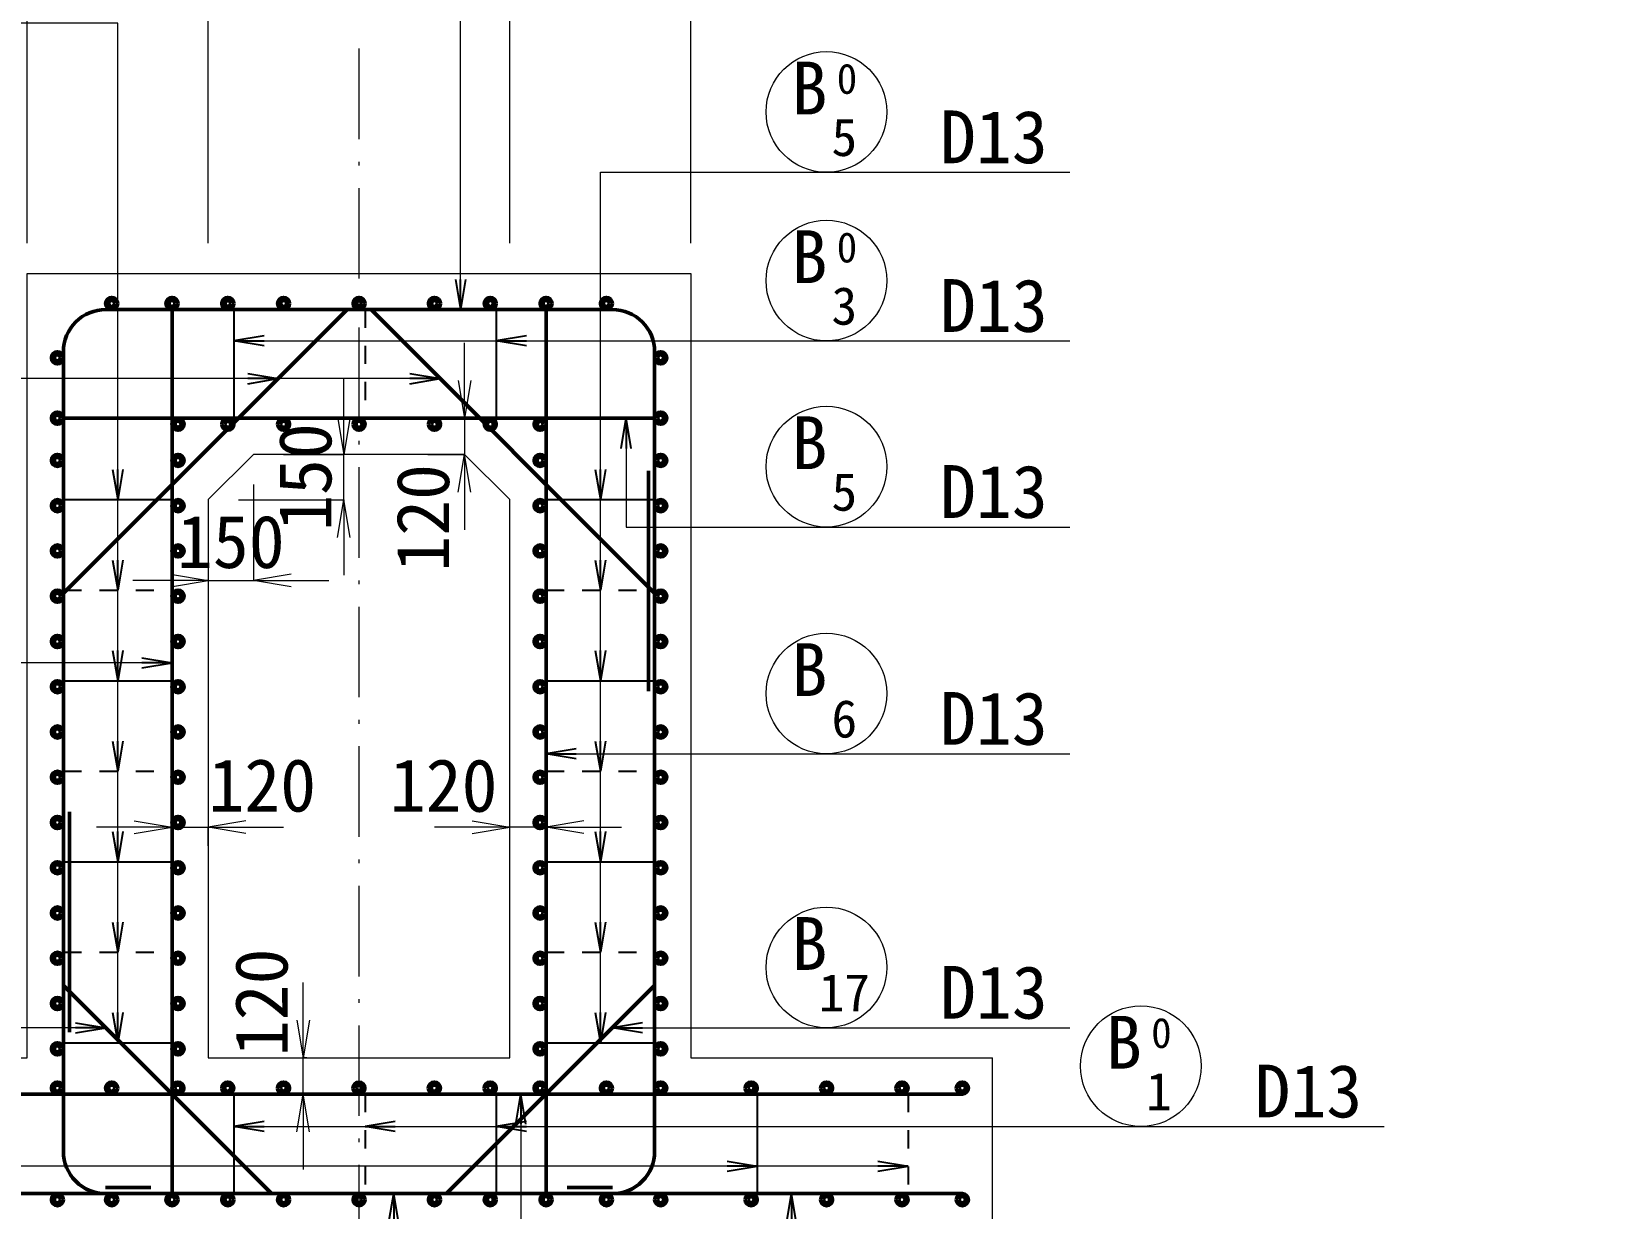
# Model space of a CAD drawing. Header units: millimetres. Extents: x 169470 to 758170, y -17820 to 11880.
# Drawn here: x 484028 to 489288, y 2602 to 6501 of the extents above; entities that cross this region are included whole.
import ezdxf
from ezdxf.enums import TextEntityAlignment as Align

# ---------------------------------------------------------------- set-up
doc = ezdxf.new("R2010")
doc.units = ezdxf.units.MM
doc.header["$LTSCALE"] = 50
doc.header["$PDSIZE"] = 300
doc.linetypes.add('SXF_一点短鎖線', pattern=[9.25, 6, -1.5, 0.25, -1.5])
doc.linetypes.add('SXF_跳び破線', pattern=[12, 6, -6])
doc.layers.get('Defpoints').update_dxf_attribs({"color": 151})
for name, color, linetype, lineweight in [('D-BGD', 7, 'Continuous', 13), ('D-BMK', 2, 'SXF_一点短鎖線', 13), ('D-STR', 1, 'Continuous', 50), ('D-STR-DIM', 7, 'Continuous', 13), ('D-STR-HTXT', 7, 'Continuous', 13), ('D-STR-STR2', 6, 'Continuous', 25), ('D-STR-STR3', 4, 'Continuous', 25), ('D-STR-TXT', 7, 'Continuous', 13)]:
    doc.layers.add(name, color=color, linetype=linetype, lineweight=lineweight)
doc.styles.add('MS ゴシック', font='MS Gothic.ttf')
doc.styles.add('YOKO_GOTHIC', font='MS Gothic.ttf')
doc.dimstyles.new('DIM-50', dxfattribs={"dimscale": 50, "dimtxt": 3.5, "dimasz": 2.5, "dimexe": 0, "dimexo": 2, "dimgap": 0.8, "dimtad": 1, "dimdec": 0, "dimzin": 1, "dimdsep": 46, "dimtxsty": 'MS ゴシック', "dimblk": 'OPEN', "dimcen": 0.1, "dimclrd": 256, "dimclre": 256, "dimclrt": 256, "dimaunit": 1, "dimadec": 3, "dimazin": 0, "dimtfac": 1, "dimtdec": 0, "dimtix": 1, "dimtmove": 2, "dimatfit": 3, "dimldrblk": 'OPEN', "dimfxl": 1, "dimlwd": -1, "dimlwe": -1, "dimarcsym": 2})
doc.dimstyles.new('S50', dxfattribs={"dimscale": 50, "dimtxt": 3.5, "dimasz": 2, "dimexe": 1, "dimexo": 1, "dimgap": 1, "dimtad": 1, "dimdec": 0, "dimzin": 1, "dimdsep": 46, "dimtxsty": 'YOKO_GOTHIC', "dimblk": 'OPEN', "dimcen": 0, "dimclrd": 256, "dimclre": 256, "dimclrt": 256, "dimaunit": 1, "dimadec": 3, "dimazin": 0, "dimtfac": 1, "dimtdec": 0, "dimtix": 1, "dimtmove": 2, "dimatfit": 3, "dimldrblk": 'OPEN', "dimfxl": 1, "dimlwd": -1, "dimlwe": -1, "dimarcsym": 0})

# ---------------------------------------------------------------- blocks, each defined once
blk = doc.blocks.new('B')
at = {"layer": 'D-STR-STR2', "lineweight": 50}
for radius in [20, 10]:
    blk.add_circle((5866.7, 22812.3), radius, dxfattribs=at)
blk = doc.blocks.new('_Open')
at = {"color": 0, "linetype": 'ByBlock', "lineweight": -2}
for p, q in [((-1, 0.167), (0, 0)), ((-1, -0.167), (0, 0)), ((0, 0), (-1, 0))]:
    blk.add_line(p, q, dxfattribs=at)
blk = doc.blocks.new('*D549')
at = {"layer": 'D-STR-DIM', "ltscale": 1500, "transparency": 16777216}
for p, q in [((484013.5, 5800.5), (484013.5, 7147.3)), ((484138.5, 7147.3), (484488.5, 7147.3)), ((484613.5, 5800.5), (484613.5, 7147.3))]:
    blk.add_line(p, q, dxfattribs=at)
at = {"layer": 'Defpoints', "color": 0, "ltscale": 1500, "transparency": 16777216}
for p in [(484613.5, 7147.3), (484013.5, 5700.5), (484613.5, 5700.5)]:
    blk.add_point(p, dxfattribs=at)
at = {"layer": 'D-STR-DIM', "ltscale": 1500, "transparency": 16777216, "xscale": 125, "yscale": 125, "zscale": 125, "rotation": 180}
blk.add_blockref('_Open', (484013.5, 7147.3), dxfattribs=at)
at = {"layer": 'D-STR-DIM', "ltscale": 1500, "transparency": 16777216, "xscale": 125, "yscale": 125, "zscale": 125}
blk.add_blockref('_Open', (484613.5, 7147.3), dxfattribs=at)
at = {"layer": 'D-STR-DIM', "ltscale": 1500, "transparency": 16777216, "insert": (484313.5, 7274.8), "char_height": 175, "attachment_point": 5, "style": 'MS ゴシック'}
blk.add_mtext('600', dxfattribs=at)
blk = doc.blocks.new('*D550')
at = {"layer": 'D-STR-DIM', "ltscale": 1500, "transparency": 16777216}
for p, q in [((484613.5, 5800.5), (484613.5, 7147.3)), ((484738.5, 7147.3), (485488.5, 7147.3)), ((485613.5, 5800.5), (485613.5, 7147.3))]:
    blk.add_line(p, q, dxfattribs=at)
at = {"layer": 'Defpoints', "color": 0, "ltscale": 1500, "transparency": 16777216}
for p in [(485613.5, 7147.3), (484613.5, 5700.5), (485613.5, 5700.5)]:
    blk.add_point(p, dxfattribs=at)
at = {"layer": 'D-STR-DIM', "ltscale": 1500, "transparency": 16777216, "xscale": 125, "yscale": 125, "zscale": 125, "rotation": 180}
blk.add_blockref('_Open', (484613.5, 7147.3), dxfattribs=at)
at = {"layer": 'D-STR-DIM', "ltscale": 1500, "transparency": 16777216, "xscale": 125, "yscale": 125, "zscale": 125}
blk.add_blockref('_Open', (485613.5, 7147.3), dxfattribs=at)
at = {"layer": 'D-STR-DIM', "ltscale": 1500, "transparency": 16777216, "insert": (485113.5, 7274.8), "char_height": 175, "attachment_point": 5, "style": 'MS ゴシック'}
blk.add_mtext('1000', dxfattribs=at)
blk = doc.blocks.new('*D1901')
at = {"layer": 'D-STR-DIM', "ltscale": 1500, "transparency": 16777216}
for p, q in [((485613.5, 5800.5), (485613.5, 7147.3)), ((485738.5, 7147.3), (486088.5, 7147.3)), ((486213.5, 5800.5), (486213.5, 7147.3))]:
    blk.add_line(p, q, dxfattribs=at)
at = {"layer": 'Defpoints', "color": 0, "ltscale": 1500, "transparency": 16777216}
for p in [(486213.5, 7147.3), (485613.5, 5700.5), (486213.5, 5700.5)]:
    blk.add_point(p, dxfattribs=at)
at = {"layer": 'D-STR-DIM', "ltscale": 1500, "transparency": 16777216, "xscale": 125, "yscale": 125, "zscale": 125, "rotation": 180}
blk.add_blockref('_Open', (485613.5, 7147.3), dxfattribs=at)
at = {"layer": 'D-STR-DIM', "ltscale": 1500, "transparency": 16777216, "xscale": 125, "yscale": 125, "zscale": 125}
blk.add_blockref('_Open', (486213.5, 7147.3), dxfattribs=at)
at = {"layer": 'D-STR-DIM', "ltscale": 1500, "transparency": 16777216, "insert": (485913.5, 7274.8), "char_height": 175, "attachment_point": 5, "style": 'MS ゴシック'}
blk.add_mtext('600', dxfattribs=at)
blk = doc.blocks.new('*D551')
at = {"layer": 'D-STR-DIM', "ltscale": 1500, "transparency": 16777216}
for p, q in [((484013.5, 5800.5), (484013.5, 7547.3)), ((486088.5, 7547.3), (484138.5, 7547.3)), ((486213.5, 5800.5), (486213.5, 7547.3))]:
    blk.add_line(p, q, dxfattribs=at)
at = {"layer": 'Defpoints', "color": 0, "ltscale": 1500, "transparency": 16777216}
for p in [(484013.5, 7547.3), (484013.5, 5700.5), (486213.5, 5700.5)]:
    blk.add_point(p, dxfattribs=at)
at = {"layer": 'D-STR-DIM', "ltscale": 1500, "transparency": 16777216, "xscale": 125, "yscale": 125, "zscale": 125, "rotation": 180}
blk.add_blockref('_Open', (484013.5, 7547.3), dxfattribs=at)
at = {"layer": 'D-STR-DIM', "ltscale": 1500, "transparency": 16777216, "xscale": 125, "yscale": 125, "zscale": 125}
blk.add_blockref('_Open', (486213.5, 7547.3), dxfattribs=at)
at = {"layer": 'D-STR-DIM', "ltscale": 1500, "transparency": 16777216, "insert": (485113.5, 7674.8), "char_height": 175, "attachment_point": 5, "style": 'MS ゴシック'}
blk.add_mtext('2200', dxfattribs=at)
blk = doc.blocks.new('*D1902')
at = {"layer": 'D-STR-DIM', "ltscale": 1500, "transparency": 16777216}
for p, q in [((485063.3, 5225.5), (485063.3, 5350.5)), ((484863.5, 5100.5), (485063.3, 5100.5)), ((485063.3, 4950.5), (485063.3, 5100.5)), ((484713.5, 4950.5), (485063.3, 4950.5)), ((485063.3, 4825.5), (485063.3, 4700.5))]:
    blk.add_line(p, q, dxfattribs=at)
at = {"layer": 'Defpoints', "color": 0, "ltscale": 1500, "transparency": 16777216}
for p in [(484763.5, 5100.5), (485063.3, 5100.5), (484613.5, 4950.5)]:
    blk.add_point(p, dxfattribs=at)
at = {"layer": 'D-STR-DIM', "ltscale": 1500, "transparency": 16777216, "xscale": 125, "yscale": 125, "zscale": 125}
for p, rotation in [((485063.3, 5100.5), 270), ((485063.3, 4950.5), 90)]:
    blk.add_blockref('_Open', p, dxfattribs=dict(at, rotation=rotation))
at = {"layer": 'D-STR-DIM', "ltscale": 1500, "transparency": 16777216, "insert": (484935.8, 5025.5), "char_height": 175, "attachment_point": 5, "rotation": 90, "style": 'MS ゴシック'}
blk.add_mtext('150', dxfattribs=at)
blk = doc.blocks.new('*D552')
at = {"layer": 'D-STR-DIM', "ltscale": 1500, "transparency": 16777216}
for p, q in [((484763.5, 5000.5), (484763.5, 4682.5)), ((484613.5, 4850.5), (484613.5, 4682.5)), ((484488.5, 4682.5), (484363.5, 4682.5)), ((484613.5, 4682.5), (484763.5, 4682.5)), ((484888.5, 4682.5), (485013.5, 4682.5))]:
    blk.add_line(p, q, dxfattribs=at)
at = {"layer": 'Defpoints', "color": 0, "ltscale": 1500, "transparency": 16777216}
for p in [(484763.5, 5100.5), (484613.5, 4950.5), (484763.5, 4682.5)]:
    blk.add_point(p, dxfattribs=at)
at = {"layer": 'D-STR-DIM', "ltscale": 1500, "transparency": 16777216, "xscale": 125, "yscale": 125, "zscale": 125}
blk.add_blockref('_Open', (484613.5, 4682.5), dxfattribs=at)
at = {"layer": 'D-STR-DIM', "ltscale": 1500, "transparency": 16777216, "xscale": 125, "yscale": 125, "zscale": 125, "rotation": 180}
blk.add_blockref('_Open', (484763.5, 4682.5), dxfattribs=at)
at = {"layer": 'D-STR-DIM', "ltscale": 1500, "transparency": 16777216, "insert": (484688.5, 4810), "char_height": 175, "attachment_point": 5, "style": 'MS ゴシック'}
blk.add_mtext('150', dxfattribs=at)
blk = doc.blocks.new('*D1903')
at = {"layer": 'D-STR-DIM', "ltscale": 1500, "transparency": 16777216}
for p, q in [((485463.5, 5345.5), (485463.5, 5470.5)), ((485341.9, 5220.5), (485463.5, 5220.5)), ((485463.5, 5220.5), (485463.5, 5100.5)), ((485341.9, 5100.5), (485463.5, 5100.5)), ((485463.5, 4975.5), (485463.5, 4850.5))]:
    blk.add_line(p, q, dxfattribs=at)
at = {"layer": 'Defpoints', "color": 0, "ltscale": 1500, "transparency": 16777216}
for p in [(485241.9, 5220.5), (485241.9, 5100.5), (485463.5, 5100.5)]:
    blk.add_point(p, dxfattribs=at)
at = {"layer": 'D-STR-DIM', "ltscale": 1500, "transparency": 16777216, "xscale": 125, "yscale": 125, "zscale": 125}
for p, rotation in [((485463.5, 5220.5), 270), ((485463.5, 5100.5), 90)]:
    blk.add_blockref('_Open', p, dxfattribs=dict(at, rotation=rotation))
at = {"layer": 'D-STR-DIM', "ltscale": 1500, "transparency": 16777216, "insert": (485326, 4890.1), "char_height": 175, "attachment_point": 5, "rotation": 90, "style": 'MS ゴシック'}
blk.add_mtext('120', dxfattribs=at)
blk = doc.blocks.new('*D1904')
at = {"layer": 'D-STR-DIM', "ltscale": 1500, "transparency": 16777216}
for p, q in [((484368.5, 3865.3), (484243.5, 3865.3)), ((484493.5, 3803.7), (484493.5, 3865.3)), ((484493.5, 3865.3), (484613.5, 3865.3)), ((484613.5, 3803.7), (484613.5, 3865.3)), ((484738.5, 3865.3), (484863.5, 3865.3))]:
    blk.add_line(p, q, dxfattribs=at)
at = {"layer": 'Defpoints', "color": 0, "ltscale": 1500, "transparency": 16777216}
for p in [(484613.5, 3865.3), (484493.5, 3703.7), (484613.5, 3703.7)]:
    blk.add_point(p, dxfattribs=at)
at = {"layer": 'D-STR-DIM', "ltscale": 1500, "transparency": 16777216, "xscale": 125, "yscale": 125, "zscale": 125}
blk.add_blockref('_Open', (484493.5, 3865.3), dxfattribs=at)
at = {"layer": 'D-STR-DIM', "ltscale": 1500, "transparency": 16777216, "xscale": 125, "yscale": 125, "zscale": 125, "rotation": 180}
blk.add_blockref('_Open', (484613.5, 3865.3), dxfattribs=at)
at = {"layer": 'D-STR-DIM', "ltscale": 1500, "transparency": 16777216, "insert": (484792.6, 4002.8), "char_height": 175, "attachment_point": 5, "style": 'MS ゴシック'}
blk.add_mtext('120', dxfattribs=at)
blk = doc.blocks.new('*D1905')
at = {"layer": 'D-STR-DIM', "ltscale": 1500, "transparency": 16777216}
for p, q in [((485488.5, 3864.8), (485363.5, 3864.8)), ((485613.5, 3743.5), (485613.5, 3864.8)), ((485733.5, 3864.8), (485613.5, 3864.8)), ((485733.5, 3743.5), (485733.5, 3864.8)), ((485858.5, 3864.8), (485983.5, 3864.8))]:
    blk.add_line(p, q, dxfattribs=at)
at = {"layer": 'Defpoints', "color": 0, "ltscale": 1500, "transparency": 16777216}
for p in [(485613.5, 3864.8), (485613.5, 3643.5), (485733.5, 3643.5)]:
    blk.add_point(p, dxfattribs=at)
at = {"layer": 'D-STR-DIM', "ltscale": 1500, "transparency": 16777216, "xscale": 125, "yscale": 125, "zscale": 125}
blk.add_blockref('_Open', (485613.5, 3864.8), dxfattribs=at)
at = {"layer": 'D-STR-DIM', "ltscale": 1500, "transparency": 16777216, "xscale": 125, "yscale": 125, "zscale": 125, "rotation": 180}
blk.add_blockref('_Open', (485733.5, 3864.8), dxfattribs=at)
at = {"layer": 'D-STR-DIM', "ltscale": 1500, "transparency": 16777216, "insert": (485393.9, 4002.3), "char_height": 175, "attachment_point": 5, "style": 'MS ゴシック'}
blk.add_mtext('120', dxfattribs=at)
blk = doc.blocks.new('*D1906')
at = {"layer": 'D-STR-DIM', "ltscale": 1500, "transparency": 16777216}
for p, q in [((484928.2, 3225.5), (484928.2, 3350.5)), ((484940.8, 3100.5), (484928.2, 3100.5)), ((484928.2, 2980.5), (484928.2, 3100.5)), ((484940.8, 2980.5), (484928.2, 2980.5)), ((484928.2, 2855.5), (484928.2, 2730.5))]:
    blk.add_line(p, q, dxfattribs=at)
at = {"layer": 'Defpoints', "color": 0, "ltscale": 1500, "transparency": 16777216}
for p in [(484928.2, 3100.5), (485040.8, 3100.5), (485040.8, 2980.5)]:
    blk.add_point(p, dxfattribs=at)
at = {"layer": 'D-STR-DIM', "ltscale": 1500, "transparency": 16777216, "xscale": 125, "yscale": 125, "zscale": 125}
for p, rotation in [((484928.2, 3100.5), 270), ((484928.2, 2980.5), 90)]:
    blk.add_blockref('_Open', p, dxfattribs=dict(at, rotation=rotation))
at = {"layer": 'D-STR-DIM', "ltscale": 1500, "transparency": 16777216, "insert": (484790.7, 3284.5), "char_height": 175, "attachment_point": 5, "rotation": 90, "style": 'MS ゴシック'}
blk.add_mtext('120', dxfattribs=at)

msp = doc.modelspace()

# ---------------------------------------------------------------- linework, layer by layer
at = {"layer": 'D-BGD'}
msp.add_line((487213.46, 2500.53), (487213.46, 3100.53), dxfattribs=at)
msp.add_lwpolyline([(483013.46, 3100.53), (484013.46, 3100.53), (484013.46, 5700.53), (486213.46, 5700.53), (486213.46, 3100.53), (487213.46, 3100.53)], dxfattribs=at)
msp.add_lwpolyline([(485463.46, 5100.53), (484763.46, 5100.53), (484613.46, 4950.53), (484613.46, 3100.53), (485613.46, 3100.53), (485613.46, 4950.53)], close=True, dxfattribs=at)
at = {"layer": 'D-BMK'}
msp.add_line((485113.46, 1983.12), (485113.46, 6473.12), dxfattribs=at)
at = {"layer": 'D-STR'}
for p, q in [((485073.76, 5580.53), (484133.46, 4640.24)), ((484493.46, 5580.53), (484493.46, 2650.53)), ((485153.17, 5580.53), (486093.46, 4640.24)), ((485733.46, 5580.53), (485733.46, 2650.53)), ((484133.46, 5220.53), (486093.46, 5220.53)), ((486073.46, 5045.55), (486073.46, 4315.55)), ((484153.46, 3185.55), (484153.46, 3915.55)), ((484133.46, 3340.53), (484823.46, 2650.53)), ((485403.46, 2650.53), (486093.46, 3340.53)), ((483113.46, 2980.53), (487113.46, 2980.53)), ((486093.46, 2980.53), (484133.46, 2980.53)), ((483113.46, 2650.53), (484423.46, 2650.53)), ((484423.46, 2670.53), (484273.46, 2670.53)), ((485803.46, 2670.53), (485953.46, 2670.53)), ((487113.46, 2650.53), (485803.46, 2650.53))]:
    msp.add_line(p, q, dxfattribs=at)
msp.add_lwpolyline([(484133.46, 5440.53), (484133.46, 2790.53, 0.4142136), (484273.46, 2650.53), (485953.46, 2650.53, 0.4142136), (486093.46, 2790.53), (486093.46, 5440.53, 0.4142136), (485953.46, 5580.53), (484273.46, 5580.53, 0.4142136)], format="xyb", close=True, dxfattribs=at)
at = {"layer": 'D-STR-HTXT', "color": 4}
msp.add_circle((486662.87, 6235.39), 200, dxfattribs=at)
at = {"layer": 'D-STR-HTXT'}
for centre in [(486662.87, 5676.5), (486662.87, 5059.91), (486662.87, 4308.12), (486662.87, 3400.36), (487705.31, 3073.15)]:
    msp.add_circle(centre, 200, dxfattribs=at)
at = {"layer": 'D-STR-STR3'}
for p, q in [((484698.46, 5580.53), (484698.46, 5220.53)), ((485568.46, 5580.53), (485568.46, 5220.53)), ((484133.46, 4950.53), (484493.46, 4950.53)), ((485733.46, 4950.53), (486093.46, 4950.53)), ((484133.46, 4350.53), (484493.46, 4350.53)), ((485733.46, 4350.53), (486093.46, 4350.53)), ((484133.46, 3750.53), (484493.46, 3750.53)), ((485733.46, 3750.53), (486093.46, 3750.53)), ((484133.46, 3150.53), (484493.46, 3150.53)), ((485733.46, 3150.53), (486093.46, 3150.53)), ((484698.46, 2980.53), (484698.46, 2650.53)), ((485568.46, 2980.53), (485568.46, 2650.53)), ((486433.8, 2980.54), (486433.8, 2650.54))]:
    msp.add_line(p, q, dxfattribs=at)
at = {"layer": 'D-STR-STR3', "linetype": 'SXF_跳び破線', "ltscale": 0.2}
for p, q in [((485133.46, 5580.53), (485133.46, 5220.53)), ((484133.46, 4650.53), (484493.46, 4650.53)), ((485733.46, 4650.53), (486093.46, 4650.53)), ((484133.46, 4050.53), (484493.46, 4050.53)), ((485733.46, 4050.53), (486093.46, 4050.53)), ((484133.46, 3450.53), (484493.46, 3450.53)), ((485733.46, 3450.53), (486093.46, 3450.53)), ((485133.46, 2980.53), (485133.46, 2650.53)), ((486933.8, 2980.54), (486933.8, 2650.54))]:
    msp.add_line(p, q, dxfattribs=at)

# ---------------------------------------------------------------- block references
at = {"layer": 'D-STR-STR2'}
for p in [(478426.81, -17211.74), (478626.81, -17211.74), (478811.81, -17211.74), (478996.81, -17211.74), (479246.81, -17211.74), (479496.81, -17211.74), (479681.81, -17211.74), (479866.81, -17211.74), (480066.81, -17211.74), (478246.81, -17391.74), (478246.81, -17591.74), (479847.15, -17611.73), (478246.81, -17731.74), (479846.81, -17731.74), (478246.81, -17881.74), (479846.81, -17881.74), (478246.81, -18031.74), (479846.81, -18031.74), (478246.81, -18181.74), (479846.81, -18181.74), (478246.81, -18331.74), (479846.81, -18331.74), (478246.81, -18481.74), (479846.81, -18481.74), (478246.81, -18631.74), (479846.81, -18631.74), (478246.81, -18781.74), (479846.81, -18781.74), (478246.81, -18931.74), (479846.81, -18931.74), (478246.81, -19081.74), (479846.81, -19081.74), (478246.81, -19231.74), (479846.81, -19231.74), (478246.81, -19381.74), (479846.81, -19381.74), (478246.81, -19531.74), (479846.81, -19531.74), (478246.81, -19681.74), (479846.81, -19681.74), (478246.81, -19811.74), (478426.81, -19811.74), (479846.81, -19811.74), (480066.81, -19811.74), (478246.81, -20181.74), (478426.81, -20181.74), (478626.81, -20181.74), (478811.81, -20181.74), (478996.81, -20181.74), (479246.81, -20181.74), (479496.81, -20181.74), (479681.81, -20181.74), (479866.81, -20181.74), (480066.81, -20181.74)]:
    msp.add_blockref('B', p, dxfattribs=at)
at = {"layer": 'D-STR-STR2', "xscale": -1}
for p in [(491980.11, -17391.74), (490380.11, -17611.74), (491980.11, -17591.74), (490380.11, -17731.74), (491980.11, -17731.74), (490380.11, -17881.74), (491980.11, -17881.74), (490380.11, -18031.74), (491980.11, -18031.74), (490380.11, -18181.74), (491980.11, -18181.74), (490380.11, -18331.74), (491980.11, -18331.74), (490380.11, -18481.74), (491980.11, -18481.74), (490380.11, -18631.74), (491980.11, -18631.74), (490380.11, -18781.74), (491980.11, -18781.74), (490380.11, -18931.74), (491980.11, -18931.74), (490380.11, -19081.74), (491980.11, -19081.74), (490380.11, -19231.74), (491980.11, -19231.74), (490380.11, -19381.74), (491980.11, -19381.74), (490380.11, -19531.74), (491980.11, -19531.74), (490380.11, -19681.74), (491980.11, -19681.74), (490379.78, -19811.74), (491980.11, -19811.74), (492280.11, -19811.74), (492530.11, -19811.74), (492780.11, -19811.74), (492980.11, -19811.74), (491980.11, -20181.74), (492280.11, -20181.74), (492530.11, -20181.74), (492780.11, -20181.74), (492980.11, -20181.74)]:
    msp.add_blockref('B', p, dxfattribs=at)
at = {"layer": 'D-STR-STR2', "xscale": -1, "rotation": 180}
for p in [(478811.81, 28012.81), (478996.81, 28012.81), (479246.81, 28012.81), (479496.81, 28012.81), (479681.81, 28012.81), (478811.48, 25812.8), (478996.48, 25812.8), (479246.48, 25812.8), (479496.48, 25812.8), (479681.48, 25812.8)]:
    msp.add_blockref('B', p, dxfattribs=at)

# ---------------------------------------------------------------- texts
at = {"layer": 'D-STR-TXT', "color": 4, "style": 'YOKO_GOTHIC'}
for s, height, p in [('B', 175, (486606.59, 6227.07)), ('0', 100, (486730.99, 6295.58)), ('5', 125, (486722.25, 6089.27))]:
    msp.add_text(s, height=height, dxfattribs=at).set_placement(p, align=Align.CENTER)
at = {"layer": 'D-STR-TXT', "style": 'YOKO_GOTHIC'}
for p in [(487039.39, 6065.39), (487039.39, 5506.5), (487039.39, 4889.91), (487039.39, 4138.12), (487039.39, 3230.36), (488081.83, 2903.15)]:
    msp.add_text('D13', height=175, dxfattribs=at).set_placement(p)
for s, height, p in [('B', 175, (486606.59, 5668.18)), ('0', 100, (486730.99, 5736.69)), ('3', 125, (486722.25, 5530.38)), ('B', 175, (486606.59, 5051.59)), ('5', 125, (486722.25, 4913.79)), ('B', 175, (486606.59, 4299.8)), ('6', 125, (486722.25, 4162)), ('B', 175, (486606.59, 3392.04)), ('17', 125, (486722.25, 3254.24)), ('B', 175, (487649.03, 3064.83)), ('0', 100, (487773.43, 3133.34)), ('1', 125, (487764.69, 2927.03))]:
    msp.add_text(s, height=height, dxfattribs=at).set_placement(p, align=Align.CENTER)

# ---------------------------------------------------------------- dimensions: what is measured, and where the dimension line sits
at = {"layer": 'D-STR-DIM', "ltscale": 1500}
for base, p1, p2, picture, middle in [((484013.46, 7547.33), (486213.46, 5700.53), (484013.46, 5700.53), '*D551', (485113.46, 7674.83)), ((484613.46, 7147.33), (484013.46, 5700.53), (484613.46, 5700.53), '*D549', (484313.46, 7274.83)), ((485613.46, 7147.33), (484613.46, 5700.53), (485613.46, 5700.53), '*D550', (485113.46, 7274.83)), ((486213.46, 7147.33), (485613.46, 5700.53), (486213.46, 5700.53), '*D1901', (485913.46, 7274.83)), ((484763.46, 4682.49), (484613.46, 4950.53), (484763.46, 5100.53), '*D552', (484688.46, 4809.99))]:
    dim = msp.add_linear_dim(base=base, p1=p1, p2=p2, dimstyle='DIM-50', dxfattribs=at)
    dim.commit()
    dim.dimension.update_dxf_attribs({"geometry": picture, "text_midpoint": middle})
for base, p1, p2, picture, middle in [((485463.46, 5100.53), (485241.85, 5220.53), (485241.85, 5100.53), '*D1903', (485325.96, 4890.15)), ((484928.18, 3100.53), (485040.79, 2980.53), (485040.79, 3100.53), '*D1906', (484790.68, 3284.49))]:
    dim = msp.add_linear_dim(base=base, p1=p1, p2=p2, angle=90, dimstyle='DIM-50', dxfattribs=at)
    dim.commit()
    dim.dimension.update_dxf_attribs({"geometry": picture, "text_midpoint": middle, "dimtype": 160})
dim = msp.add_linear_dim(base=(485063.26, 5100.53), p1=(484613.46, 4950.53), p2=(484763.46, 5100.53), angle=90, dimstyle='DIM-50', dxfattribs=at)
dim.commit()
dim.dimension.update_dxf_attribs({"geometry": '*D1902', "text_midpoint": (484935.76, 5025.53)})
for base, p1, p2, picture, middle in [((484613.46, 3865.27), (484493.46, 3703.73), (484613.46, 3703.73), '*D1904', (484792.56, 4002.77)), ((485613.46, 3864.78), (485733.46, 3643.53), (485613.46, 3643.53), '*D1905', (485393.88, 4002.28))]:
    dim = msp.add_linear_dim(base=base, p1=p1, p2=p2, dimstyle='DIM-50', dxfattribs=at)
    dim.commit()
    dim.dimension.update_dxf_attribs({"geometry": picture, "text_midpoint": middle, "dimtype": 160})

# ---------------------------------------------------------------- leaders
at = {"layer": 'D-STR-HTXT'}
for points in [[(485450.05, 5580.53), (485450.05, 6608.54), (487469.43, 6608.54)], [(484313.46, 3150.53), (484313.46, 6529.46), (482861.56, 6529.46)], [(485913.46, 3150.53), (485913.46, 6035.39), (487469.43, 6035.39)], [(485382.18, 5351.53), (483796.89, 5351.53), (483796.89, 5986.03)], [(484698.46, 5476.5), (487469.43, 5476.5)], [(485568.46, 5476.5), (485914.28, 5476.5)], [(484844.75, 5351.53), (484347.98, 5351.53)], [(484313.46, 4950.53), (484313.46, 5290.9)], [(485913.46, 4950.53), (485913.46, 5290.9)], [(485999.32, 5220.53), (485999.32, 4859.91), (487469.43, 4859.91)], [(484313.46, 4650.53), (484313.46, 4990.9)], [(485913.46, 4650.53), (485913.46, 4990.9)], [(484313.46, 4350.53), (484313.46, 4690.9)], [(485913.46, 4350.53), (485913.46, 4690.9)], [(484493.46, 4409.83), (482861.56, 4409.83)], [(484313.46, 4050.53), (484313.46, 4390.9)], [(485913.46, 4050.53), (485913.46, 4390.9)], [(485733.46, 4108.12), (487469.43, 4108.12)], [(484313.46, 3750.53), (484313.46, 4090.9)], [(485913.46, 3750.53), (485913.46, 4090.9)], [(484313.46, 3450.53), (484313.46, 3790.9)], [(485913.46, 3450.53), (485913.46, 3790.9)], [(484274.04, 3199.95), (482861.56, 3199.95)], [(485953.29, 3200.36), (487469.43, 3200.36)], [(485649.58, 2980.53), (485649.58, 1289.15), (488335.72, 1289.15)], [(484698.46, 2873.15), (488511.87, 2873.15)], [(485133.46, 2873.15), (485816.99, 2873.15)], [(485568.46, 2873.15), (486251.99, 2873.15)], [(486933.8, 2741.31), (482811.63, 2741.31), (482811.63, 1736.45)], [(486433.8, 2741.31), (486015.97, 2741.31)], [(485228.29, 2650.53), (485228.29, 730.56), (488335.72, 730.56)], [(486547.14, 2650.53), (486547.14, 2193.71), (489287.81, 2193.71)]]:
    msp.add_leader(points, dimstyle='S50', dxfattribs=at)

doc.saveas('drawing.dxf')
